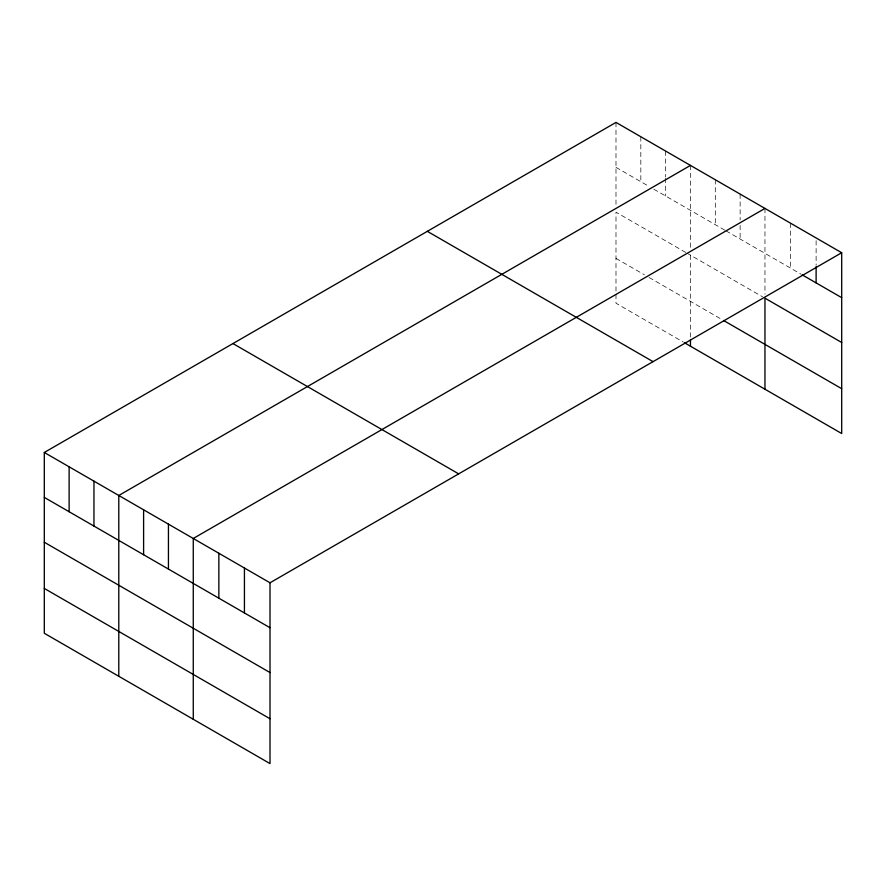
<?xml version="1.0" encoding="UTF-8"?>
<svg xmlns="http://www.w3.org/2000/svg" width="886" height="886" viewBox="0 0 886 886"><rect width="100%" height="100%" fill="white"/><g stroke="black" fill="none" stroke-linecap="round" stroke-linejoin="round"><path stroke-width="0.66" stroke-dasharray="4.43 3.32" d="M615.991 122.412L615.991 205.585M615.991 167.343L649.095 186.459M653.824 189.183L724.759 230.138M725.944 230.825L800.999 274.162M685.742 252.455L615.991 212.175L615.991 303.211L683.383 342.118M686.927 253.13L762.591 296.821M615.991 258.38L644.366 274.76M649.095 277.484L722.4 319.813M816.117 240.682L816.117 265.191M790.533 223.194L790.533 268.115M764.961 208.42L764.961 294.23M740.131 194.089L740.131 219.961M740.131 225.398L740.131 239.021M715.301 179.747L715.301 224.679M690.471 165.416L690.471 248.589M690.471 255.179L690.471 338.297M665.641 151.085L665.641 176.956M665.641 178.319L665.641 196.016M640.822 136.754L640.822 181.674"/><path stroke-width="1.33" d="M841.7 252.731L270.008 582.789L270.008 763.588L44.3 633.268L44.3 452.48L615.991 122.412L841.7 252.731L841.7 433.52L684.557 342.804M690.471 165.416L118.79 495.484L118.79 676.273M764.961 208.42L193.27 538.478L193.27 719.277M802.162 274.837L841.7 297.663M841.7 342.494L764.961 298.183L764.961 389.22M723.574 320.488L841.7 388.688M427.329 231.335L653.048 361.643M232.952 343.558L458.671 473.866M44.3 452.48L270.008 582.789M44.3 497.4L270.008 627.72M44.3 542.243L270.008 672.552M44.3 588.437L270.008 718.745M816.117 266.553L816.117 282.889M690.471 339.626L690.471 346.216M244.436 568.026L244.436 612.946M218.853 553.252L218.853 598.183M168.44 524.147L168.44 569.078M143.61 509.815L143.61 554.747M93.96 481.142L93.96 526.074M69.13 466.811L69.13 511.743"/></g></svg>
